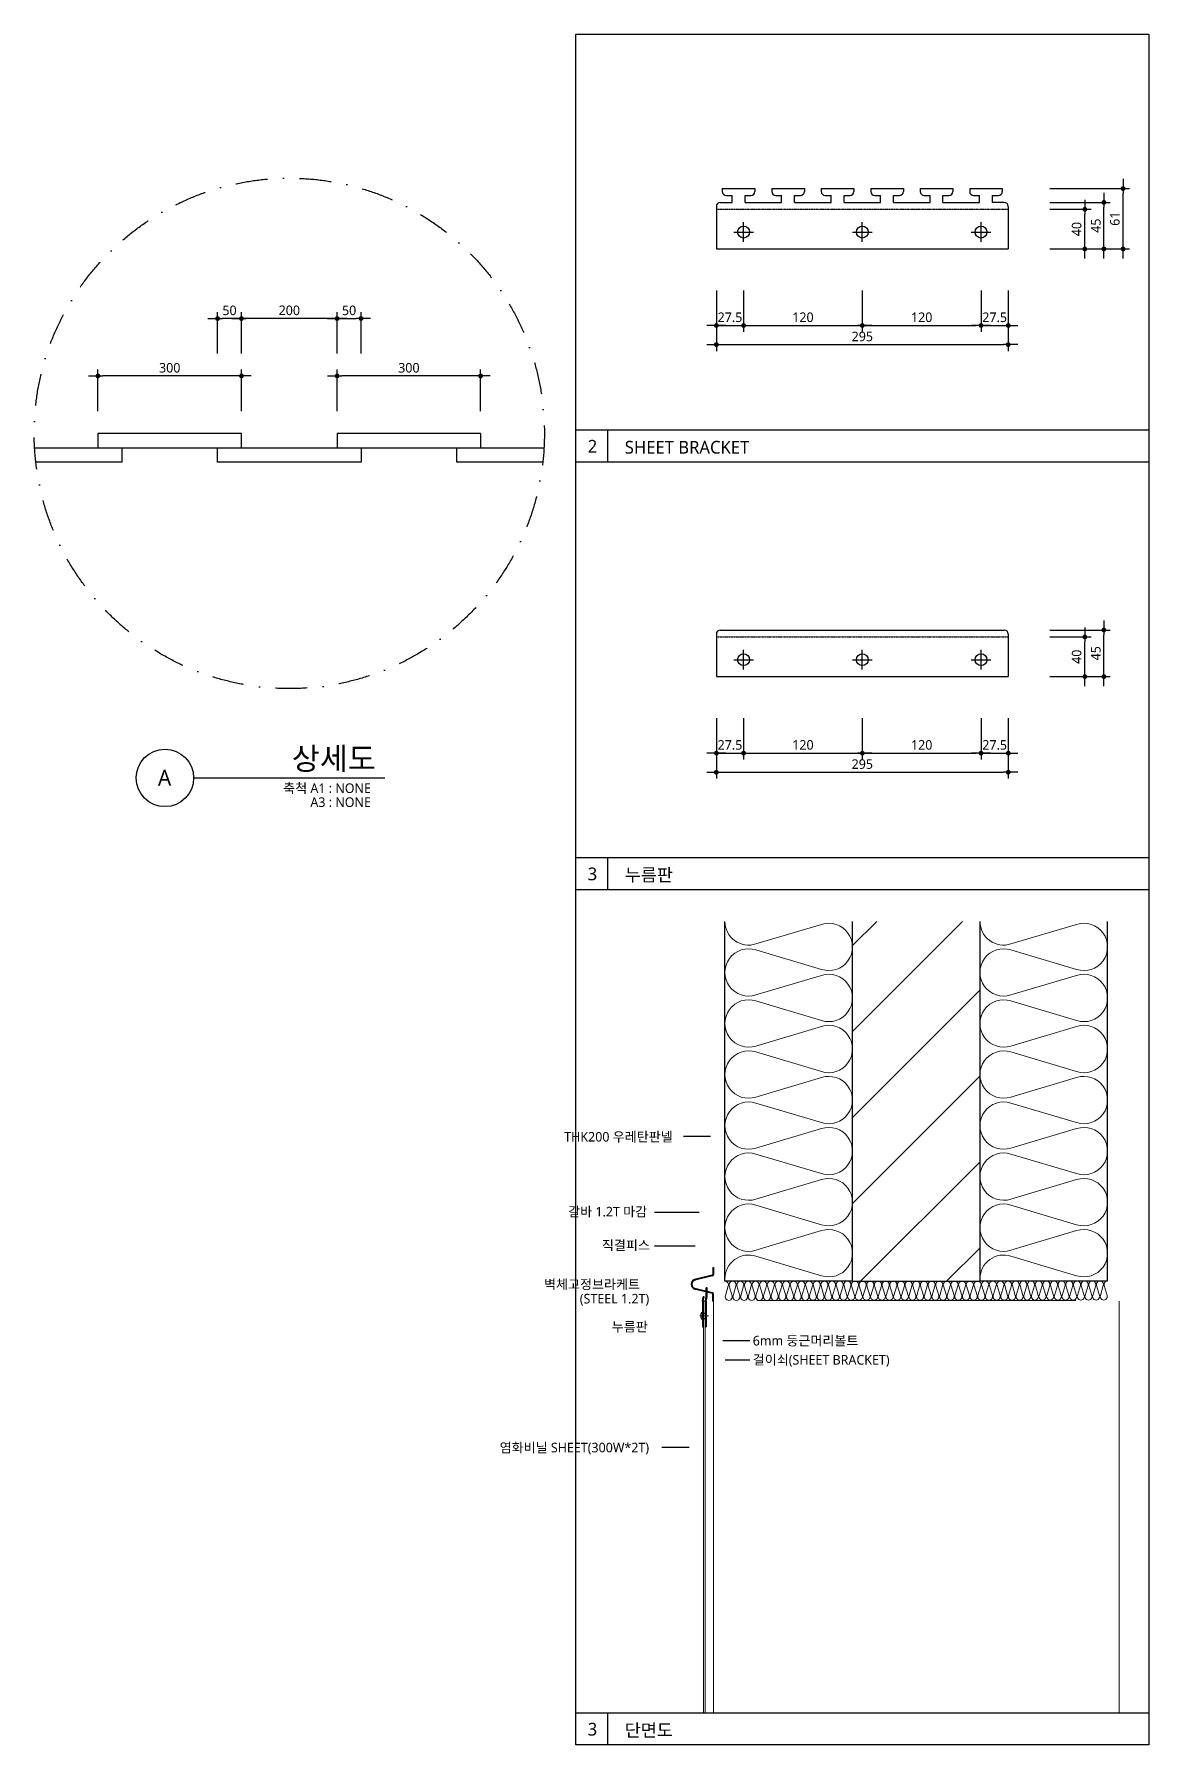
# Model space of a CAD drawing. Header units: millimetres. Extents: x 232323 to 272954, y -5343 to 8721.
# Drawn here: x 265271 to 268766, y 607 to 5969 of the extents above; entities that cross this region are included whole.
import ezdxf
from ezdxf.enums import TextEntityAlignment as Align

# ---------------------------------------------------------------- set-up
doc = ezdxf.new("R2010")
doc.units = ezdxf.units.MM
doc.header["$MEASUREMENT"] = 0
for name, pattern in [('CEN', [62, 60, -1, 0, -1]), ('DASHDOTX2', [2, 1, -0.5, 0, -0.5]), ('HIDDEN', [0.375, 0.25, -0.125])]:
    doc.linetypes.add(name, pattern=pattern)
doc.layers.get('0').update_dxf_attribs({"linetype": 'CONTINUOUS'})
for name, color, linetype, lineweight in [('A-CNTL', 1, 'CEN', 15), ('A-DIMS', 7, 'CONTINUOUS', 25), ('A-ELEV-LIN2', 7, 'CONTINUOUS', 25), ('A-ELEV-LIN3', 8, 'CONTINUOUS', 18), ('A-MKXS-LEAD', 7, 'CONTINUOUS', 25), ('A-MKXS-MAK2', 3, 'DASHDOTX2', 25), ('A-WAXM-BLOC', 3, 'CONTINUOUS', 25), ('A-XXXX-FIN3', 4, 'CONTINUOUS', 25), ('A-XXXX-HATC', 8, 'CONTINUOUS', 18), ('A-XXXX-HID', 8, 'HIDDEN', 18), ('A-XXXX-INSL2', 8, 'CONTINUOUS', 18), ('A-XXXX-STL', 3, 'CONTINUOUS', 25), ('A-XXXX-SYMB', 7, 'CONTINUOUS', 25), ('A-XXXX-TABL', 7, 'CONTINUOUS', 25), ('A-XXXX-TXT1', 3, 'CONTINUOUS', 25), ('A-XXXX-TXT2', 3, 'CONTINUOUS', 25)]:
    doc.layers.add(name, color=color, linetype=linetype, lineweight=lineweight)
for name, color, linetype in [('BOLT', 8, 'CONTINUOUS'), ('HIDDEN2', 4, 'HIDDEN'), ('STRIP', 3, 'CONTINUOUS'), ('비닐시트', 6, 'CONTINUOUS')]:
    doc.layers.add(name, color=color, linetype=linetype)
doc.styles.add('HY울릉도L', font='')
doc.styles.add('맑은고딕', font='malgun.ttf')
doc.styles.get('HY울릉도L').set_extended_font_data('HYwulM')
doc.dimstyles.new('CDIM', dxfattribs={"dimtxt": 3, "dimasz": 1.5, "dimexe": 2, "dimexo": 1, "dimgap": 1, "dimtad": 1, "dimdec": 0, "dimrnd": 0.5, "dimzin": 0, "dimdsep": 32, "dimlunit": 6, "dimtxsty": 'HY울릉도L', "dimblk1": '_CIDOT', "dimblk2": '_CIDOT', "dimsah": 1, "dimcen": 5.5, "dimclrd": 2, "dimclre": 2, "dimclrt": 7, "dimadec": 0, "dimazin": 0, "dimtfac": 1, "dimtdec": 0, "dimtix": 1, "dimtmove": 2, "dimatfit": 1, "dimldrblk": '_CIDOT', "dimfxl": 1, "dimtolj": 1, "dimtzin": 0, "dimlwd": -1, "dimarcsym": 0})

# ---------------------------------------------------------------- blocks, each defined once
blk = doc.blocks.new('_CIDOT')
at = {"color": 0, "linetype": 'ByBlock'}
blk.add_line((2, 0), (-1, 0), dxfattribs=at)
at = {"color": 0, "linetype": 'ByBlock', "const_width": 0.5}
blk.add_lwpolyline([(-0.25, 0, 1), (0.25, 0, 1)], format="xyb", close=True, dxfattribs=at)
blk = doc.blocks.new('*D111')
at = {"layer": 'A-DIMS', "lineweight": -2, "transparency": 16777216}
for p, q in [((266221, 4787.8), (266221, 4917.8)), ((266671, 4787.8), (266671, 4917.8))]:
    blk.add_line(p, q, dxfattribs=at)
at = {"layer": 'A-DIMS', "transparency": 16777216}
blk.add_line((266656, 4897.8), (266236, 4897.8), dxfattribs=at)
at = {"layer": 'A-DIMS', "transparency": 16777216, "xscale": 15, "yscale": 15, "zscale": 15, "rotation": 180}
blk.add_blockref('_CIDOT', (266221, 4897.8), dxfattribs=at)
at = {"layer": 'A-DIMS', "transparency": 16777216, "xscale": 15, "yscale": 15, "zscale": 15}
blk.add_blockref('_CIDOT', (266671, 4897.8), dxfattribs=at)
at = {"layer": 'A-DIMS', "color": 3, "transparency": 16777216, "insert": (266446, 4923.3), "char_height": 30, "attachment_point": 5, "style": '맑은고딕'}
blk.add_mtext('\\A1;300', dxfattribs=at)
blk = doc.blocks.new('*D112')
at = {"layer": 'A-DIMS', "lineweight": -2, "transparency": 16777216}
for p, q in [((265471, 4787.8), (265471, 4917.8)), ((265921, 4787.8), (265921, 4917.8))]:
    blk.add_line(p, q, dxfattribs=at)
at = {"layer": 'A-DIMS', "transparency": 16777216}
blk.add_line((265906, 4897.8), (265486, 4897.8), dxfattribs=at)
at = {"layer": 'A-DIMS', "transparency": 16777216, "xscale": 15, "yscale": 15, "zscale": 15, "rotation": 180}
blk.add_blockref('_CIDOT', (265471, 4897.8), dxfattribs=at)
at = {"layer": 'A-DIMS', "transparency": 16777216, "xscale": 15, "yscale": 15, "zscale": 15}
blk.add_blockref('_CIDOT', (265921, 4897.8), dxfattribs=at)
at = {"layer": 'A-DIMS', "color": 3, "transparency": 16777216, "insert": (265696, 4923.3), "char_height": 30, "attachment_point": 5, "style": '맑은고딕'}
blk.add_mtext('\\A1;300', dxfattribs=at)
blk = doc.blocks.new('*D113')
at = {"layer": 'A-DIMS', "lineweight": -2, "transparency": 16777216}
for p, q in [((265921, 4967.8), (265921, 5097.8)), ((266221, 4967.8), (266221, 5097.8))]:
    blk.add_line(p, q, dxfattribs=at)
at = {"layer": 'A-DIMS', "transparency": 16777216}
blk.add_line((266206, 5077.8), (265936, 5077.8), dxfattribs=at)
at = {"layer": 'A-DIMS', "transparency": 16777216, "xscale": 15, "yscale": 15, "zscale": 15, "rotation": 180}
blk.add_blockref('_CIDOT', (265921, 5077.8), dxfattribs=at)
at = {"layer": 'A-DIMS', "transparency": 16777216, "xscale": 15, "yscale": 15, "zscale": 15}
blk.add_blockref('_CIDOT', (266221, 5077.8), dxfattribs=at)
at = {"layer": 'A-DIMS', "color": 3, "transparency": 16777216, "insert": (266071, 5103.3), "char_height": 30, "attachment_point": 5, "style": '맑은고딕'}
blk.add_mtext('\\A1;200', dxfattribs=at)
blk = doc.blocks.new('*D114')
at = {"layer": 'A-DIMS', "lineweight": -2, "transparency": 16777216}
for p, q in [((265846, 4967.8), (265846, 5097.8)), ((265921, 4967.8), (265921, 5097.8))]:
    blk.add_line(p, q, dxfattribs=at)
at = {"layer": 'A-DIMS', "transparency": 16777216}
blk.add_line((265906, 5077.8), (265861, 5077.8), dxfattribs=at)
at = {"layer": 'A-DIMS', "transparency": 16777216, "xscale": 15, "yscale": 15, "zscale": 15, "rotation": 180}
blk.add_blockref('_CIDOT', (265846, 5077.8), dxfattribs=at)
at = {"layer": 'A-DIMS', "transparency": 16777216, "xscale": 15, "yscale": 15, "zscale": 15}
blk.add_blockref('_CIDOT', (265921, 5077.8), dxfattribs=at)
at = {"layer": 'A-DIMS', "color": 3, "transparency": 16777216, "insert": (265883.5, 5103.3), "char_height": 30, "attachment_point": 5, "style": '맑은고딕'}
blk.add_mtext('\\A1;50', dxfattribs=at)
blk = doc.blocks.new('*D115')
at = {"layer": 'A-DIMS', "lineweight": -2, "transparency": 16777216}
for p, q in [((266221, 4967.8), (266221, 5097.8)), ((266296, 4967.8), (266296, 5097.8))]:
    blk.add_line(p, q, dxfattribs=at)
at = {"layer": 'A-DIMS', "transparency": 16777216}
blk.add_line((266236, 5077.8), (266281, 5077.8), dxfattribs=at)
at = {"layer": 'A-DIMS', "transparency": 16777216, "xscale": 15, "yscale": 15, "zscale": 15, "rotation": 180}
blk.add_blockref('_CIDOT', (266221, 5077.8), dxfattribs=at)
at = {"layer": 'A-DIMS', "transparency": 16777216, "xscale": 15, "yscale": 15, "zscale": 15}
blk.add_blockref('_CIDOT', (266296, 5077.8), dxfattribs=at)
at = {"layer": 'A-DIMS', "color": 3, "transparency": 16777216, "insert": (266258.5, 5103.3), "char_height": 30, "attachment_point": 5, "style": '맑은고딕'}
blk.add_mtext('\\A1;50', dxfattribs=at)
blk = doc.blocks.new('*D116')
at = {"layer": 'A-DIMS', "lineweight": -2, "transparency": 16777216}
for p, q in [((267410.2, 3825.5), (267410.2, 3635.5)), ((268325.6, 3825.5), (268325.6, 3635.5))]:
    blk.add_line(p, q, dxfattribs=at)
at = {"layer": 'A-DIMS', "transparency": 16777216}
blk.add_line((267425.2, 3655.5), (268310.6, 3655.5), dxfattribs=at)
at = {"layer": 'A-DIMS', "transparency": 16777216, "xscale": 15, "yscale": 15, "zscale": 15, "rotation": 180}
blk.add_blockref('_CIDOT', (267410.2, 3655.5), dxfattribs=at)
at = {"layer": 'A-DIMS', "transparency": 16777216, "xscale": 15, "yscale": 15, "zscale": 15}
blk.add_blockref('_CIDOT', (268325.6, 3655.5), dxfattribs=at)
at = {"layer": 'A-DIMS', "color": 3, "transparency": 16777216, "insert": (267867.9, 3681), "char_height": 30, "attachment_point": 5, "style": '맑은고딕'}
blk.add_mtext('\\A1;295', dxfattribs=at)
blk = doc.blocks.new('*D117')
at = {"layer": 'A-DIMS', "lineweight": -2, "transparency": 16777216}
for p, q in [((267410.2, 3825.5), (267410.2, 3695.5)), ((267495.5, 3825.5), (267495.5, 3695.5))]:
    blk.add_line(p, q, dxfattribs=at)
at = {"layer": 'A-DIMS', "transparency": 16777216}
for p, q in [((267395.2, 3715.5), (267380.2, 3715.5)), ((267410.2, 3715.5), (267495.5, 3715.5)), ((267510.5, 3715.5), (267525.5, 3715.5))]:
    blk.add_line(p, q, dxfattribs=at)
at = {"layer": 'A-DIMS', "transparency": 16777216, "xscale": 15, "yscale": 15, "zscale": 15}
blk.add_blockref('_CIDOT', (267410.2, 3715.5), dxfattribs=at)
at = {"layer": 'A-DIMS', "transparency": 16777216, "xscale": 15, "yscale": 15, "zscale": 15, "rotation": 180}
blk.add_blockref('_CIDOT', (267495.5, 3715.5), dxfattribs=at)
at = {"layer": 'A-DIMS', "color": 3, "transparency": 16777216, "insert": (267452.8, 3741), "char_height": 30, "attachment_point": 5, "style": '맑은고딕'}
blk.add_mtext('\\A1;27.5', dxfattribs=at)
blk = doc.blocks.new('*D118')
at = {"layer": 'A-DIMS', "lineweight": -2, "transparency": 16777216}
for p, q in [((267495.5, 3825.5), (267495.5, 3695.5)), ((267867.9, 3825.5), (267867.9, 3695.5))]:
    blk.add_line(p, q, dxfattribs=at)
at = {"layer": 'A-DIMS', "transparency": 16777216}
blk.add_line((267510.5, 3715.5), (267852.9, 3715.5), dxfattribs=at)
at = {"layer": 'A-DIMS', "transparency": 16777216, "xscale": 15, "yscale": 15, "zscale": 15, "rotation": 180}
blk.add_blockref('_CIDOT', (267495.5, 3715.5), dxfattribs=at)
at = {"layer": 'A-DIMS', "transparency": 16777216, "xscale": 15, "yscale": 15, "zscale": 15}
blk.add_blockref('_CIDOT', (267867.9, 3715.5), dxfattribs=at)
at = {"layer": 'A-DIMS', "color": 3, "transparency": 16777216, "insert": (267681.7, 3741.1), "char_height": 30, "attachment_point": 5, "style": '맑은고딕'}
blk.add_mtext('\\A1;120', dxfattribs=at)
blk = doc.blocks.new('*D119')
at = {"layer": 'A-DIMS', "lineweight": -2, "transparency": 16777216}
for p, q in [((267867.9, 3825.5), (267867.9, 3695.5)), ((268240.3, 3825.5), (268240.3, 3695.5))]:
    blk.add_line(p, q, dxfattribs=at)
at = {"layer": 'A-DIMS', "transparency": 16777216}
blk.add_line((267882.9, 3715.5), (268225.3, 3715.5), dxfattribs=at)
at = {"layer": 'A-DIMS', "transparency": 16777216, "xscale": 15, "yscale": 15, "zscale": 15, "rotation": 180}
blk.add_blockref('_CIDOT', (267867.9, 3715.5), dxfattribs=at)
at = {"layer": 'A-DIMS', "transparency": 16777216, "xscale": 15, "yscale": 15, "zscale": 15}
blk.add_blockref('_CIDOT', (268240.3, 3715.5), dxfattribs=at)
at = {"layer": 'A-DIMS', "color": 3, "transparency": 16777216, "insert": (268054.1, 3741.1), "char_height": 30, "attachment_point": 5, "style": '맑은고딕'}
blk.add_mtext('\\A1;120', dxfattribs=at)
blk = doc.blocks.new('*D120')
at = {"layer": 'A-DIMS', "lineweight": -2, "transparency": 16777216}
for p, q in [((268240.3, 3825.5), (268240.3, 3695.5)), ((268325.6, 3825.5), (268325.6, 3695.5))]:
    blk.add_line(p, q, dxfattribs=at)
at = {"layer": 'A-DIMS', "transparency": 16777216}
for p, q in [((268225.3, 3715.5), (268210.3, 3715.5)), ((268240.3, 3715.5), (268325.6, 3715.5)), ((268340.6, 3715.5), (268355.6, 3715.5))]:
    blk.add_line(p, q, dxfattribs=at)
at = {"layer": 'A-DIMS', "transparency": 16777216, "xscale": 15, "yscale": 15, "zscale": 15}
blk.add_blockref('_CIDOT', (268240.3, 3715.5), dxfattribs=at)
at = {"layer": 'A-DIMS', "transparency": 16777216, "xscale": 15, "yscale": 15, "zscale": 15, "rotation": 180}
blk.add_blockref('_CIDOT', (268325.6, 3715.5), dxfattribs=at)
at = {"layer": 'A-DIMS', "color": 3, "transparency": 16777216, "insert": (268282.9, 3741), "char_height": 30, "attachment_point": 5, "style": '맑은고딕'}
blk.add_mtext('\\A1;27.5', dxfattribs=at)
blk = doc.blocks.new('*D121')
at = {"layer": 'A-DIMS', "lineweight": -2, "transparency": 16777216}
for p, q in [((267410.2, 5166), (267410.2, 4976)), ((268325.6, 5166), (268325.6, 4976))]:
    blk.add_line(p, q, dxfattribs=at)
at = {"layer": 'A-DIMS', "transparency": 16777216}
blk.add_line((267425.2, 4996), (268310.6, 4996), dxfattribs=at)
at = {"layer": 'A-DIMS', "transparency": 16777216, "xscale": 15, "yscale": 15, "zscale": 15, "rotation": 180}
blk.add_blockref('_CIDOT', (267410.2, 4996), dxfattribs=at)
at = {"layer": 'A-DIMS', "transparency": 16777216, "xscale": 15, "yscale": 15, "zscale": 15}
blk.add_blockref('_CIDOT', (268325.6, 4996), dxfattribs=at)
at = {"layer": 'A-DIMS', "color": 3, "transparency": 16777216, "insert": (267867.9, 5021.5), "char_height": 30, "attachment_point": 5, "style": '맑은고딕'}
blk.add_mtext('\\A1;295', dxfattribs=at)
blk = doc.blocks.new('*D122')
at = {"layer": 'A-DIMS', "lineweight": -2, "transparency": 16777216}
for p, q in [((267410.2, 5166), (267410.2, 5036)), ((267495.5, 5166), (267495.5, 5036))]:
    blk.add_line(p, q, dxfattribs=at)
at = {"layer": 'A-DIMS', "transparency": 16777216}
for p, q in [((267395.2, 5056), (267380.2, 5056)), ((267410.2, 5056), (267495.5, 5056)), ((267510.5, 5056), (267525.5, 5056))]:
    blk.add_line(p, q, dxfattribs=at)
at = {"layer": 'A-DIMS', "transparency": 16777216, "xscale": 15, "yscale": 15, "zscale": 15}
blk.add_blockref('_CIDOT', (267410.2, 5056), dxfattribs=at)
at = {"layer": 'A-DIMS', "transparency": 16777216, "xscale": 15, "yscale": 15, "zscale": 15, "rotation": 180}
blk.add_blockref('_CIDOT', (267495.5, 5056), dxfattribs=at)
at = {"layer": 'A-DIMS', "color": 3, "transparency": 16777216, "insert": (267452.8, 5081.5), "char_height": 30, "attachment_point": 5, "style": '맑은고딕'}
blk.add_mtext('\\A1;27.5', dxfattribs=at)
blk = doc.blocks.new('*D123')
at = {"layer": 'A-DIMS', "lineweight": -2, "transparency": 16777216}
for p, q in [((267495.5, 5166), (267495.5, 5036)), ((267867.9, 5166), (267867.9, 5036))]:
    blk.add_line(p, q, dxfattribs=at)
at = {"layer": 'A-DIMS', "transparency": 16777216}
blk.add_line((267510.5, 5056), (267852.9, 5056), dxfattribs=at)
at = {"layer": 'A-DIMS', "transparency": 16777216, "xscale": 15, "yscale": 15, "zscale": 15, "rotation": 180}
blk.add_blockref('_CIDOT', (267495.5, 5056), dxfattribs=at)
at = {"layer": 'A-DIMS', "transparency": 16777216, "xscale": 15, "yscale": 15, "zscale": 15}
blk.add_blockref('_CIDOT', (267867.9, 5056), dxfattribs=at)
at = {"layer": 'A-DIMS', "color": 3, "transparency": 16777216, "insert": (267681.7, 5081.6), "char_height": 30, "attachment_point": 5, "style": '맑은고딕'}
blk.add_mtext('\\A1;120', dxfattribs=at)
blk = doc.blocks.new('*D124')
at = {"layer": 'A-DIMS', "lineweight": -2, "transparency": 16777216}
for p, q in [((267867.9, 5166), (267867.9, 5036)), ((268240.3, 5166), (268240.3, 5036))]:
    blk.add_line(p, q, dxfattribs=at)
at = {"layer": 'A-DIMS', "transparency": 16777216}
blk.add_line((267882.9, 5056), (268225.3, 5056), dxfattribs=at)
at = {"layer": 'A-DIMS', "transparency": 16777216, "xscale": 15, "yscale": 15, "zscale": 15, "rotation": 180}
blk.add_blockref('_CIDOT', (267867.9, 5056), dxfattribs=at)
at = {"layer": 'A-DIMS', "transparency": 16777216, "xscale": 15, "yscale": 15, "zscale": 15}
blk.add_blockref('_CIDOT', (268240.3, 5056), dxfattribs=at)
at = {"layer": 'A-DIMS', "color": 3, "transparency": 16777216, "insert": (268054.1, 5081.6), "char_height": 30, "attachment_point": 5, "style": '맑은고딕'}
blk.add_mtext('\\A1;120', dxfattribs=at)
blk = doc.blocks.new('*D125')
at = {"layer": 'A-DIMS', "lineweight": -2, "transparency": 16777216}
for p, q in [((268240.3, 5166), (268240.3, 5036)), ((268325.6, 5166), (268325.6, 5036))]:
    blk.add_line(p, q, dxfattribs=at)
at = {"layer": 'A-DIMS', "transparency": 16777216}
for p, q in [((268225.3, 5056), (268210.3, 5056)), ((268240.3, 5056), (268325.6, 5056)), ((268340.6, 5056), (268355.6, 5056))]:
    blk.add_line(p, q, dxfattribs=at)
at = {"layer": 'A-DIMS', "transparency": 16777216, "xscale": 15, "yscale": 15, "zscale": 15}
blk.add_blockref('_CIDOT', (268240.3, 5056), dxfattribs=at)
at = {"layer": 'A-DIMS', "transparency": 16777216, "xscale": 15, "yscale": 15, "zscale": 15, "rotation": 180}
blk.add_blockref('_CIDOT', (268325.6, 5056), dxfattribs=at)
at = {"layer": 'A-DIMS', "color": 3, "transparency": 16777216, "insert": (268282.9, 5081.5), "char_height": 30, "attachment_point": 5, "style": '맑은고딕'}
blk.add_mtext('\\A1;27.5', dxfattribs=at)
blk = doc.blocks.new('*D126')
at = {"layer": 'A-DIMS', "lineweight": -2, "transparency": 16777216}
for p, q in [((268455.6, 5420.2), (268585.6, 5420.2)), ((268455.6, 5296), (268585.6, 5296))]:
    blk.add_line(p, q, dxfattribs=at)
at = {"layer": 'A-DIMS', "transparency": 16777216}
blk.add_line((268565.6, 5311), (268565.6, 5405.2), dxfattribs=at)
at = {"layer": 'A-DIMS', "transparency": 16777216, "xscale": 15, "yscale": 15, "zscale": 15}
for p, rotation in [((268565.6, 5420.2), 90), ((268565.6, 5296), 270)]:
    blk.add_blockref('_CIDOT', p, dxfattribs=dict(at, rotation=rotation))
at = {"layer": 'A-DIMS', "color": 3, "transparency": 16777216, "insert": (268540.1, 5358.1), "char_height": 30, "attachment_point": 5, "rotation": 90, "style": '맑은고딕'}
blk.add_mtext('\\A1;40', dxfattribs=at)
blk = doc.blocks.new('*D127')
at = {"layer": 'A-DIMS', "lineweight": -2, "transparency": 16777216}
for p, q in [((268455.6, 5441.9), (268645.6, 5441.9)), ((268455.6, 5296), (268645.6, 5296))]:
    blk.add_line(p, q, dxfattribs=at)
at = {"layer": 'A-DIMS', "transparency": 16777216}
blk.add_line((268625.6, 5311), (268625.6, 5426.9), dxfattribs=at)
at = {"layer": 'A-DIMS', "transparency": 16777216, "xscale": 15, "yscale": 15, "zscale": 15}
for p, rotation in [((268625.6, 5441.9), 90), ((268625.6, 5296), 270)]:
    blk.add_blockref('_CIDOT', p, dxfattribs=dict(at, rotation=rotation))
at = {"layer": 'A-DIMS', "color": 3, "transparency": 16777216, "insert": (268600.3, 5369), "char_height": 30, "attachment_point": 5, "rotation": 90, "style": '맑은고딕'}
blk.add_mtext('\\A1;45', dxfattribs=at)
blk = doc.blocks.new('*D128')
at = {"layer": 'A-DIMS', "lineweight": -2, "transparency": 16777216}
for p, q in [((268455.6, 5485.3), (268705.6, 5485.3)), ((268455.6, 5296), (268705.6, 5296))]:
    blk.add_line(p, q, dxfattribs=at)
at = {"layer": 'A-DIMS', "transparency": 16777216}
blk.add_line((268685.6, 5311), (268685.6, 5470.3), dxfattribs=at)
at = {"layer": 'A-DIMS', "transparency": 16777216, "xscale": 15, "yscale": 15, "zscale": 15}
for p, rotation in [((268685.6, 5485.3), 90), ((268685.6, 5296), 270)]:
    blk.add_blockref('_CIDOT', p, dxfattribs=dict(at, rotation=rotation))
at = {"layer": 'A-DIMS', "color": 3, "transparency": 16777216, "insert": (268660, 5390.7), "char_height": 30, "attachment_point": 5, "rotation": 90, "style": '맑은고딕'}
blk.add_mtext('\\A1;61', dxfattribs=at)
blk = doc.blocks.new('*D129')
at = {"layer": 'A-DIMS', "lineweight": -2, "transparency": 16777216}
for p, q in [((268455.6, 4079.7), (268585.6, 4079.7)), ((268455.6, 3955.5), (268585.6, 3955.5))]:
    blk.add_line(p, q, dxfattribs=at)
at = {"layer": 'A-DIMS', "transparency": 16777216}
blk.add_line((268565.6, 3970.5), (268565.6, 4064.7), dxfattribs=at)
at = {"layer": 'A-DIMS', "transparency": 16777216, "xscale": 15, "yscale": 15, "zscale": 15}
for p, rotation in [((268565.6, 4079.7), 90), ((268565.6, 3955.5), 270)]:
    blk.add_blockref('_CIDOT', p, dxfattribs=dict(at, rotation=rotation))
at = {"layer": 'A-DIMS', "color": 3, "transparency": 16777216, "insert": (268540.1, 4017.6), "char_height": 30, "attachment_point": 5, "rotation": 90, "style": '맑은고딕'}
blk.add_mtext('\\A1;40', dxfattribs=at)
blk = doc.blocks.new('*D130')
at = {"layer": 'A-DIMS', "lineweight": -2, "transparency": 16777216}
for p, q in [((268455.6, 4101.4), (268645.6, 4101.4)), ((268455.6, 3955.5), (268645.6, 3955.5))]:
    blk.add_line(p, q, dxfattribs=at)
at = {"layer": 'A-DIMS', "transparency": 16777216}
blk.add_line((268625.6, 3970.5), (268625.6, 4086.4), dxfattribs=at)
at = {"layer": 'A-DIMS', "transparency": 16777216, "xscale": 15, "yscale": 15, "zscale": 15}
for p, rotation in [((268625.6, 4101.4), 90), ((268625.6, 3955.5), 270)]:
    blk.add_blockref('_CIDOT', p, dxfattribs=dict(at, rotation=rotation))
at = {"layer": 'A-DIMS', "color": 3, "transparency": 16777216, "insert": (268600.3, 4028.5), "char_height": 30, "attachment_point": 5, "rotation": 90, "style": '맑은고딕'}
blk.add_mtext('\\A1;45', dxfattribs=at)

msp = doc.modelspace()

# ---------------------------------------------------------------- hatches: boundary and pattern name
at = {"layer": 'A-XXXX-HATC'}
h = msp.add_hatch(dxfattribs=at)
h.set_pattern_fill('ANSI31', color=256, scale=60)
h.set_pattern_definition([(45, (9410.14, -612280.05), (-134.70384, 134.70384), [])])
h.paths.add_polyline_path([(268237.1, 3188), (267837.1, 3188), (267837.1, 2059.9), (268237.1, 2059.9)])

# ---------------------------------------------------------------- linework, layer by layer
at = {"color": 5}
for p, q in [((267495.5, 5317.8), (267495.5, 5379.8)), ((267867.9, 5317.8), (267867.9, 5379.8)), ((268240.3, 5317.8), (268240.3, 5379.8)), ((267464.5, 5348.8), (267526.5, 5348.8)), ((267836.9, 5348.8), (267898.9, 5348.8)), ((268209.2, 5348.8), (268271.3, 5348.8)), ((267495.5, 3977.3), (267495.5, 4039.3)), ((267867.9, 3977.3), (267867.9, 4039.3)), ((268240.3, 3977.3), (268240.3, 4039.3)), ((267464.5, 4008.3), (267526.5, 4008.3)), ((267836.9, 4008.3), (267898.9, 4008.3)), ((268209.2, 4008.3), (268271.3, 4008.3))]:
    msp.add_line(p, q, dxfattribs=at)
for p, q in [((266969.4, 4728.5), (268766.3, 4728.5)), ((266969.4, 4628.5), (268766.3, 4628.5)), ((266969.4, 3388), (268766.3, 3388)), ((266969.4, 3288), (268766.3, 3288)), ((266969.4, 707), (268766.3, 707))]:
    msp.add_line(p, q)
msp.add_lwpolyline([(268766.3, 607), (266969.4, 607), (266969.4, 5969), (268766.3, 5969)], close=True)
at = {"layer": 'A-CNTL'}
msp.add_line((267385.2, 1951.5), (267358.4, 1951.5), dxfattribs=at)
at = {"layer": 'A-ELEV-LIN2'}
for p, q in [((267378.5, 2011.5), (267378.5, 2039.5)), ((267380.9, 2039.5), (267378.5, 2039.5)), ((267380.9, 2011.5), (267380.9, 2039.5)), ((267366.7, 1997.5), (267369.1, 2011.5)), ((267366.7, 1997.5), (267366.7, 1917.5)), ((267371.5, 2011.5), (267369.1, 2011.5)), ((267369.1, 1997.5), (267371.5, 2011.5)), ((267369.1, 1997.5), (267369.1, 1917.5)), ((267376.1, 1997.5), (267378.5, 2011.5)), ((267376.1, 1997.5), (267376.1, 1917.5)), ((267378.5, 1997.5), (267380.9, 2011.5)), ((267378.5, 1997.5), (267378.5, 1917.5)), ((267366.7, 1917.5), (267369.1, 1917.5)), ((267376.1, 1917.5), (267378.5, 1917.5))]:
    msp.add_line(p, q, dxfattribs=at)
at = {"layer": 'A-ELEV-LIN3'}
for p, q in [((267369.5, 1997.5), (267369.5, 707)), ((267369.5, 1997.5), (267375.5, 1997.5)), ((267375.5, 1997.5), (267375.5, 707)), ((267401.1, 1997.5), (267401.1, 707)), ((268673.1, 1997.5), (268673.1, 707))]:
    msp.add_line(p, q, dxfattribs=at)
at = {"layer": 'A-MKXS-LEAD'}
for p, q in [((267392.3, 2513.4), (267307, 2513.4)), ((267356.3, 2275.1), (267216.7, 2275.1)), ((267343.9, 2169.8), (267216.7, 2169.8)), ((267430, 1874), (267515.4, 1874)), ((267438.3, 1814), (267515.4, 1814)), ((267324.7, 1538.8), (267239.3, 1538.8))]:
    msp.add_line(p, q, dxfattribs=at)
for points in [[(267437.1, 2435.8, 0, 10, 0), (267422.1, 2461.8, 0, 0, 0), (267392.3, 2513.4, 0, 0, 0)], [(267401.1, 2197.5, 0, 10, 0), (267386.1, 2223.5, 0, 0, 0), (267356.3, 2275.1, 0, 0, 0)], [(267388.7, 2092.2, 0, 10, 0), (267373.7, 2118.2, 0, 0, 0), (267343.9, 2169.8, 0, 0, 0)], [(267331.1, 2050.5, 0, 10, 0), (267301.1, 2050.5, 0, 0, 0), (267216.7, 2050.5, 0, 0, 0)], [(267385.2, 1951.5, 0, 10, 0), (267400.2, 1925.6, 0, 0, 0), (267430, 1874, 0, 0, 0)], [(267366.7, 1917.5, 0, 10, 0), (267336.7, 1917.5, 0, 0, 0), (267216.7, 1917.5, 0, 0, 0)], [(267378.5, 1917.5, 0, 10, 0), (267393.5, 1891.6, 0, 0, 0), (267438.3, 1814, 0, 0, 0)], [(267369.5, 1616.4, 0, 10, 0), (267354.5, 1590.4, 0, 0, 0), (267324.7, 1538.8, 0, 0, 0)]]:
    msp.add_lwpolyline(points, format="xyseb", dxfattribs=at)
at = {"layer": 'A-MKXS-MAK2', "ltscale": 100}
msp.add_circle((266071, 4717.8), 800, dxfattribs=at)
at = {"layer": 'A-WAXM-BLOC'}
for p, q in [((267837.1, 2059.9), (267837.1, 3188)), ((268237.1, 2059.9), (268237.1, 3188)), ((267837.1, 2059.9), (268237.1, 2059.9))]:
    msp.add_line(p, q, dxfattribs=at)
at = {"layer": 'A-XXXX-FIN3'}
for points in [[(267837.1, 2059.9), (267437.1, 2059.9), (267437.1, 3188)], [(268237.1, 2061.2), (268637.1, 2061.2), (268637.1, 3188)]]:
    msp.add_lwpolyline(points, dxfattribs=at)
at = {"layer": 'A-XXXX-HID'}
for p, q in [((267369.1, 1963.5), (267366.7, 1963.5)), ((267369.1, 1951.5), (267366.7, 1951.5)), ((267369.1, 1939.5), (267366.7, 1939.5)), ((267378.5, 1963.5), (267376.1, 1963.5)), ((267378.5, 1951.5), (267376.1, 1951.5)), ((267378.5, 1939.5), (267376.1, 1939.5))]:
    msp.add_line(p, q, dxfattribs=at)
at = {"layer": 'A-XXXX-INSL2'}
msp.add_line((268537.1, 1999.9), (267537.1, 1999.9), dxfattribs=at)
for points in [[(267437.1, 3188, 0.509267), (267534, 3117.4), (267740.1, 3178.7, -1.37259), (267740.1, 3037.4), (267534, 3098.7, 1.37259), (267534, 2957.4), (267740.1, 3018.7, -1.37259), (267740.1, 2877.4), (267534, 2938.7, 1.37259), (267534, 2797.4), (267740.1, 2858.7, -1.37259), (267740.1, 2717.4), (267534, 2778.7, 1.37259), (267534, 2637.4), (267740.1, 2698.7, -1.37259), (267740.1, 2557.4), (267534, 2618.7, 1.37259), (267534, 2477.4), (267740.1, 2538.7, -1.37259), (267740.1, 2397.4), (267534, 2458.7, 1.37259), (267534, 2317.4), (267740.1, 2378.7, -1.37259), (267740.1, 2237.4), (267534, 2298.7, 1.37259), (267534, 2157.4), (267740.1, 2218.7, -1.37259), (267740.1, 2077.4), (267534, 2138.7, 0.509267), (267437.1, 2068)], [(268237.1, 3188, 0.509267), (268334, 3117.4), (268540.1, 3178.7, -1.37259), (268540.1, 3037.4), (268334, 3098.7, 1.37259), (268334, 2957.4), (268540.1, 3018.7, -1.37259), (268540.1, 2877.4), (268334, 2938.7, 1.37259), (268334, 2797.4), (268540.1, 2858.7, -1.37259), (268540.1, 2717.4), (268334, 2778.7, 1.37259), (268334, 2637.4), (268540.1, 2698.7, -1.37259), (268540.1, 2557.4), (268334, 2618.7, 1.37259), (268334, 2477.4), (268540.1, 2538.7, -1.37259), (268540.1, 2397.4), (268334, 2458.7, 1.37259), (268334, 2317.4), (268540.1, 2378.7, -1.37259), (268540.1, 2237.4), (268334, 2298.7, 1.37259), (268334, 2157.4), (268540.1, 2218.7, -1.37259), (268540.1, 2077.4), (268334, 2138.7, 0.509267), (268237.1, 2068)], [(268637.1, 2061.2, 0.509267), (268626.5, 2046.6), (268635.7, 2015.7, -1.37259), (268614.5, 2015.7), (268623.7, 2046.6, 1.37259), (268602.5, 2046.6), (268611.7, 2015.7, -1.37259), (268590.5, 2015.7), (268599.7, 2046.6, 1.37259), (268578.5, 2046.6), (268587.7, 2015.7, -1.37259), (268566.5, 2015.7), (268575.7, 2046.6, 1.37259), (268554.5, 2046.6), (268563.7, 2015.7, -1.37259), (268542.5, 2015.6), (268551.7, 2046.6, 1.37259), (268530.5, 2046.5), (268539.7, 2015.6, -1.37259), (268518.5, 2015.6), (268527.7, 2046.5, 1.37259), (268506.5, 2046.5), (268515.7, 2015.6, -1.37259), (268494.5, 2015.6), (268503.7, 2046.5, 1.37259), (268482.5, 2046.5), (268491.7, 2015.6, -1.37259), (268470.5, 2015.6), (268479.7, 2046.5, 1.37259), (268458.5, 2046.5), (268467.7, 2015.6, -1.37259), (268446.5, 2015.5), (268455.7, 2046.5, 1.37259), (268434.5, 2046.4), (268443.7, 2015.5, -1.37259), (268422.5, 2015.5), (268431.7, 2046.4, 1.37259), (268410.5, 2046.4), (268419.7, 2015.5, -1.37259), (268398.5, 2015.5), (268407.7, 2046.4, 1.37259), (268386.5, 2046.4), (268395.7, 2015.5, -1.37259), (268374.5, 2015.5), (268383.7, 2046.4, 1.37259), (268362.5, 2046.4), (268371.7, 2015.5, -1.37259), (268350.5, 2015.4), (268359.7, 2046.4, 1.37259), (268338.5, 2046.3), (268347.7, 2015.4, -1.37259), (268326.5, 2015.4), (268335.7, 2046.3, 1.37259), (268314.5, 2046.3), (268323.7, 2015.4, -1.37259), (268302.5, 2015.4), (268311.7, 2046.3, 1.37259), (268290.5, 2046.3), (268299.7, 2015.4, -1.37259), (268278.5, 2015.4), (268287.7, 2046.3, 1.37259), (268266.5, 2046.3), (268275.7, 2015.4, -1.37259), (268254.5, 2015.3), (268263.7, 2046.3, 1.37259), (268242.5, 2046.2), (268251.7, 2015.3, -1.37259), (268230.5, 2015.3), (268239.7, 2046.2, 1.37259), (268218.5, 2046.2), (268227.7, 2015.3, -1.37259), (268206.5, 2015.3), (268215.7, 2046.2, 1.37259), (268194.5, 2046.2), (268203.7, 2015.3, -1.37259), (268182.5, 2015.3), (268191.7, 2046.2, 1.37259), (268170.5, 2046.2), (268179.7, 2015.3, -1.37259), (268158.5, 2015.2), (268167.7, 2046.2, 1.37259), (268146.5, 2046.1), (268155.7, 2015.2, -1.37259), (268134.5, 2015.2), (268143.7, 2046.1, 1.37259), (268122.5, 2046.1), (268131.7, 2015.2, -1.37259), (268110.5, 2015.2), (268119.7, 2046.1, 1.37259), (268098.5, 2046.1), (268107.7, 2015.2, -1.37259), (268086.5, 2015.2), (268095.7, 2046.1, 1.37259), (268074.5, 2046.1), (268083.7, 2015.2, -1.37259), (268062.5, 2015.1), (268071.7, 2046.1, 1.37259), (268050.5, 2046), (268059.7, 2015.1, -1.37259), (268038.5, 2015.1), (268047.7, 2046, 1.37259), (268026.5, 2046), (268035.7, 2015.1, -1.37259), (268014.5, 2015.1), (268023.7, 2046, 1.37259), (268002.5, 2046), (268011.7, 2015.1, -1.37259), (267990.5, 2015.1), (267999.7, 2046, 1.37259), (267978.5, 2046), (267987.7, 2015.1, -1.37259), (267966.5, 2015), (267975.7, 2046, 1.37259), (267954.5, 2045.9), (267963.7, 2015, -1.37259), (267942.5, 2015), (267951.7, 2045.9, 1.37259), (267930.5, 2045.9), (267939.7, 2015, -1.37259), (267918.5, 2015), (267927.7, 2045.9, 1.37259), (267906.5, 2045.9), (267915.7, 2015, -1.37259), (267894.5, 2015), (267903.7, 2045.9, 1.37259), (267882.5, 2045.9), (267891.7, 2015, -1.37259), (267870.5, 2014.9), (267879.7, 2045.9, 1.37259), (267858.5, 2045.8), (267867.7, 2014.9, -1.37259), (267846.5, 2014.9), (267855.7, 2045.8, 1.37259), (267834.5, 2045.8), (267843.7, 2014.9, -1.37259), (267822.5, 2014.9), (267831.7, 2045.8, 1.37259), (267810.5, 2045.8), (267819.7, 2014.9, -1.37259), (267798.5, 2014.9), (267807.7, 2045.8, 1.37259), (267786.5, 2045.8), (267795.7, 2014.9, -1.37259), (267774.5, 2014.8), (267783.7, 2045.8, 1.37259), (267762.5, 2045.7), (267771.7, 2014.8, -1.37259), (267750.5, 2014.8), (267759.7, 2045.7, 1.37259), (267738.5, 2045.7), (267747.7, 2014.8, -1.37259), (267726.5, 2014.8), (267735.7, 2045.7, 1.37259), (267714.5, 2045.7), (267723.7, 2014.8, -1.37259), (267702.5, 2014.8), (267711.7, 2045.7, 1.37259), (267690.5, 2045.7), (267699.7, 2014.8, -1.37259), (267678.5, 2014.7), (267687.7, 2045.7, 1.37259), (267666.5, 2045.6), (267675.7, 2014.7, -1.37259), (267654.5, 2014.7), (267663.7, 2045.6, 1.37259), (267642.5, 2045.6), (267651.7, 2014.7, -1.37259), (267630.5, 2014.7), (267639.7, 2045.6, 1.37259), (267618.5, 2045.6), (267627.7, 2014.7, -1.37259), (267606.5, 2014.7), (267615.7, 2045.6, 1.37259), (267594.5, 2045.6), (267603.7, 2014.7, -1.37259), (267582.5, 2014.6), (267591.7, 2045.6, 1.37259), (267570.5, 2045.5), (267579.7, 2014.6, -1.37259), (267558.5, 2014.6), (267567.7, 2045.5, 1.37259), (267546.5, 2045.5), (267555.7, 2014.6, -1.37259), (267534.5, 2014.6), (267543.7, 2045.5, 1.37259), (267522.5, 2045.5), (267531.7, 2014.6, -1.37259), (267510.5, 2014.6), (267519.7, 2045.5, 1.37259), (267498.5, 2045.5), (267507.7, 2014.6, -1.37259), (267486.5, 2014.5), (267495.7, 2045.5, 1.37259), (267474.5, 2045.4), (267483.7, 2014.5, -1.37259), (267462.5, 2014.5), (267471.7, 2045.4, 1.37259), (267450.5, 2045.4), (267459.7, 2014.5, -1.37259), (267438.5, 2014.5), (267447.7, 2045.4, 0.509267), (267437.1, 2059.9)]]:
    msp.add_lwpolyline(points, format="xyb", dxfattribs=at)
at = {"layer": 'A-XXXX-STL'}
for p, q in [((267398.7, 2103.5), (267401.1, 2103.5)), ((267398.7, 2103.5), (267398.7, 2080.8)), ((267401.1, 2103.5), (267401.1, 2080.8)), ((267397.5, 2079.2), (267341.7, 2065.6)), ((267398, 2076.9), (267342.3, 2063.3)), ((267398, 2024.2), (267342.3, 2037.8)), ((267397.5, 2021.8), (267341.7, 2035.5)), ((267398.7, 1997.5), (267398.7, 2020.3)), ((267398.7, 1997.5), (267401.1, 1997.5)), ((267398.7, 1997.5), (267401.1, 1997.5)), ((267401.1, 1997.5), (267401.1, 2020.3)), ((267362.7, 1945.5), (267362.7, 1957.5)), ((267366.7, 1959.5), (267379.5, 1959.5)), ((267366.7, 1943.5), (267379.5, 1943.5)), ((267379.5, 1943.5), (267379.5, 1959.5))]:
    msp.add_line(p, q, dxfattribs=at)
for centre, radius, start, end in [((267347.1, 2050.5), 16, 97.7512, 262.2488), ((267347.1, 2050.5), 13.6, 97.7512, 262.2488), ((267397.1, 2080.8), 1.6, 283.7417, 0), ((267397.1, 2080.8), 4, 283.7417, 0), ((267397.1, 2020.3), 1.6, 0, 76.2583), ((267397.1, 2020.3), 4, 0, 76.2583), ((267371.6, 1956), 8.99, 122.674, 169.9459), ((267371.6, 1947.1), 8.99, 190.0541, 237.326)]:
    msp.add_arc(centre, radius, start, end, dxfattribs=at)
at = {"layer": 'A-XXXX-SYMB'}
msp.add_line((265771, 3637.8), (266371, 3637.8), dxfattribs=at)
msp.add_circle((265681, 3637.8), 90, dxfattribs=at)
at = {"layer": 'A-XXXX-TABL'}
for p, q in [((267069.4, 4628.5), (267069.4, 4728.5)), ((267069.4, 3288), (267069.4, 3388)), ((267069.4, 607), (267069.4, 707))]:
    msp.add_line(p, q, dxfattribs=at)
at = {"layer": 'BOLT'}
for centre in [(267495.5, 5348.8), (267867.9, 5348.8), (268240.3, 5348.8), (267495.5, 4008.3), (267867.9, 4008.3), (268240.3, 4008.3)]:
    msp.add_circle(centre, 18.6, dxfattribs=at)
at = {"layer": 'HIDDEN2'}
for p, q in [((267410.2, 5420.2), (268325.6, 5420.2)), ((267410.2, 4079.7), (268325.6, 4079.7))]:
    msp.add_line(p, q, dxfattribs=at)
at = {"layer": 'STRIP', "color": 4}
for p, q in [((265272.3, 4672.8), (266869.7, 4672.8)), ((265921, 4717.8), (265471, 4717.8)), ((265471, 4717.8), (265471, 4672.8)), ((265546, 4672.8), (265546, 4627.8)), ((265846, 4627.8), (265846, 4672.8)), ((265921, 4672.8), (265921, 4717.8)), ((266221, 4717.8), (266221, 4672.8)), ((266671, 4717.8), (266221, 4717.8)), ((266296, 4672.8), (266296, 4627.8)), ((266596, 4627.8), (266596, 4672.8)), ((266671, 4717.8), (266671, 4672.8)), ((265546, 4627.8), (265276.1, 4627.8)), ((266296, 4627.8), (265846, 4627.8)), ((266865.9, 4627.8), (266596, 4627.8))]:
    msp.add_line(p, q, dxfattribs=at)
at = {"layer": '비닐시트'}
for p, q in [((267428.8, 5485.3), (267428.8, 5476)), ((267428.8, 5485.3), (267531.2, 5485.3)), ((267531.2, 5485.3), (267531.2, 5476)), ((267583.9, 5485.3), (267583.9, 5476)), ((267583.9, 5485.3), (267686.3, 5485.3)), ((267686.3, 5485.3), (267686.3, 5476)), ((267739.1, 5485.3), (267841.5, 5485.3)), ((267739.1, 5485.3), (267739.1, 5476)), ((267841.5, 5485.3), (267841.5, 5476)), ((267894.3, 5485.3), (267996.7, 5485.3)), ((267894.3, 5485.3), (267894.3, 5476)), ((267996.7, 5485.3), (267996.7, 5476)), ((268049.4, 5485.3), (268049.4, 5476)), ((268049.4, 5485.3), (268151.8, 5485.3)), ((268151.8, 5485.3), (268151.8, 5476)), ((268204.6, 5485.3), (268307, 5485.3)), ((268204.6, 5485.3), (268204.6, 5476)), ((268307, 5485.3), (268307, 5476)), ((267410.2, 5429.5), (267410.2, 5296)), ((267422.6, 5441.9), (267459.8, 5441.9)), ((267441.2, 5463.6), (267459.8, 5463.6)), ((267459.8, 5441.9), (267459.8, 5463.6)), ((267500.2, 5441.9), (267500.2, 5463.6)), ((267500.2, 5463.6), (267518.8, 5463.6)), ((267500.2, 5441.9), (267615, 5441.9)), ((267596.4, 5463.6), (267615, 5463.6)), ((267615, 5441.9), (267615, 5463.6)), ((267655.3, 5441.9), (267655.3, 5463.6)), ((267655.3, 5463.6), (267673.9, 5463.6)), ((267655.3, 5441.9), (267770.1, 5441.9)), ((267751.5, 5463.6), (267770.1, 5463.6)), ((267770.1, 5441.9), (267770.1, 5463.6)), ((267810.5, 5463.6), (267829.1, 5463.6)), ((267810.5, 5441.9), (267810.5, 5463.6)), ((267810.5, 5441.9), (267925.3, 5441.9)), ((267906.7, 5463.6), (267925.3, 5463.6)), ((267925.3, 5441.9), (267925.3, 5463.6)), ((267965.6, 5441.9), (267965.6, 5463.6)), ((267965.6, 5463.6), (267984.2, 5463.6)), ((267965.6, 5441.9), (268080.4, 5441.9)), ((268061.8, 5463.6), (268080.4, 5463.6)), ((268080.4, 5441.9), (268080.4, 5463.6)), ((268120.8, 5441.9), (268120.8, 5463.6)), ((268120.8, 5463.6), (268139.4, 5463.6)), ((268120.8, 5441.9), (268235.6, 5441.9)), ((268217, 5463.6), (268235.6, 5463.6)), ((268235.6, 5441.9), (268235.6, 5463.6)), ((268275.9, 5441.9), (268275.9, 5463.6)), ((268275.9, 5463.6), (268294.6, 5463.6)), ((268313.2, 5441.9), (268275.9, 5441.9)), ((268325.6, 5429.5), (268325.6, 5296)), ((267410.2, 5296), (268325.6, 5296)), ((267410.2, 4089), (267410.2, 3955.5)), ((267422.6, 4101.4), (268313.2, 4101.4)), ((268325.6, 4089), (268325.6, 3955.5)), ((267410.2, 3955.5), (268325.6, 3955.5))]:
    msp.add_line(p, q, dxfattribs=at)
for centre, start, end in [((267441.2, 5476), 180, 270), ((267518.8, 5476), 270, 0), ((267596.4, 5476), 180, 270), ((267673.9, 5476), 270, 0), ((267751.5, 5476), 180, 270), ((267829.1, 5476), 270, 0), ((267906.7, 5476), 180, 270), ((267984.2, 5476), 270, 0), ((268061.8, 5476), 180, 270), ((268139.4, 5476), 270, 0), ((268217, 5476), 180, 270), ((268294.6, 5476), 270, 0), ((267422.6, 5429.5), 90, 180), ((268313.2, 5429.5), 0, 90), ((267422.6, 4089), 90, 180), ((268313.2, 4089), 0, 90)]:
    msp.add_arc(centre, 12.4, start, end, dxfattribs=at)

# ---------------------------------------------------------------- texts
at = {"layer": 'A-XXXX-TXT1', "style": '맑은고딕'}
msp.add_text('상세도', height=70, dxfattribs=at).set_placement((266342.4, 3642.4), align=Align.BOTTOM_RIGHT)
msp.add_text('A', height=50, dxfattribs=at).set_placement((265679.9, 3638.9), align=Align.MIDDLE)
for s, p in [('축척 A1 : NONE', (266326.9, 3620.6)), ('A3 : NONE', (266326.9, 3576.8))]:
    msp.add_text(s, height=30, dxfattribs=at).set_placement(p, align=Align.TOP_RIGHT)
at = {"layer": 'A-XXXX-TXT2', "style": '맑은고딕'}
for s, p in [('2', (267021.7, 4677.4)), ('3', (267021.7, 3336.9)), ('3', (267021.7, 655.9))]:
    msp.add_text(s, height=40, dxfattribs=at).set_placement(p, align=Align.MIDDLE_CENTER)
for s, p in [('SHEET BRACKET', (267123.1, 4654.3)), ('누름판   ', (267123.1, 3313.8)), ('단면도', (267123.1, 632.8))]:
    msp.add_text(s, height=40, dxfattribs=at).set_placement(p)
for s, p in [('THK200 우레탄판넬', (266933.1, 2512.9)), ('갈바 1.2T 마감', (266945.5, 2278.2)), ('직결피스', (267051.2, 2172.9)), ('벽체고정브라케트', (266869.7, 2050.4)), ('(STEEL 1.2T)', (266982, 2005.4)), ('누름판', (267082.3, 1917.4)), ('6mm 둥근머리볼트', (267524.3, 1873.8)), ('걸이쇠(SHEET BRACKET)', (267524.3, 1813.8)), ('염화비닐 SHEET(300W*2T)', (266730.5, 1538.7))]:
    msp.add_text(s, height=30, dxfattribs=at).set_placement(p, align=Align.MIDDLE_LEFT)

# ---------------------------------------------------------------- dimensions: what is measured, and where the dimension line sits
at = {"layer": 'A-DIMS'}
for base, p1, p2, angle, text, picture, middle in [((268685.6, 5485.3), (268445.6, 5296), (268445.6, 5485.3), 90, '61', '*D128', (268660, 5390.7)), ((268625.6, 5441.9), (268445.6, 5296), (268445.6, 5441.9), 90, '45', '*D127', (268600.3, 5369)), ((268565.6, 5420.2), (268445.6, 5296), (268445.6, 5420.2), 90, '40', '*D126', (268540.1, 5358.1)), ((265846, 5077.8), (265921, 4957.8), (265846, 4957.8), 180, '50', '*D114', (265883.5, 5103.3)), ((265921, 5077.8), (266221, 4957.8), (265921, 4957.8), 180, '200', '*D113', (266071, 5103.3)), ((266296, 5077.8), (266221, 4957.8), (266296, 4957.8), 180, '50', '*D115', (266258.5, 5103.3)), ((265471, 4897.8), (265921, 4777.8), (265471, 4777.8), 180, '300', '*D112', (265696, 4923.3)), ((266221, 4897.8), (266671, 4777.8), (266221, 4777.8), 180, '300', '*D111', (266446, 4923.3)), ((268625.6, 4101.4), (268445.6, 3955.5), (268445.6, 4101.4), 90, '45', '*D130', (268600.3, 4028.5)), ((268565.6, 4079.7), (268445.6, 3955.5), (268445.6, 4079.7), 90, '40', '*D129', (268540.1, 4017.6))]:
    dim = msp.add_linear_dim(base=base, p1=p1, p2=p2, angle=angle, text=text, dimstyle='CDIM', override={"dimscale": 10, "dimtxsty": '맑은고딕', "dimclrd": 256, "dimclre": 256, "dimclrt": 3}, dxfattribs=at)
    dim.commit()
    dim.dimension.update_dxf_attribs({"geometry": picture, "text_midpoint": middle})
for base, p1, p2, text, picture, middle in [((268325.6, 4996), (267410.2, 5176), (268325.6, 5176), '295', '*D121', (267867.9, 5021.5)), ((267495.5, 5056), (267410.2, 5176), (267495.5, 5176), '27.5', '*D122', (267452.8, 5081.5)), ((267867.9, 5056), (267495.5, 5176), (267867.9, 5176), '120', '*D123', (267681.7, 5081.6)), ((268240.3, 5056), (267867.9, 5176), (268240.3, 5176), '120', '*D124', (268054.1, 5081.6)), ((268325.6, 5056), (268240.3, 5176), (268325.6, 5176), '27.5', '*D125', (268282.9, 5081.5)), ((268325.6, 3655.5), (267410.2, 3835.5), (268325.6, 3835.5), '295', '*D116', (267867.9, 3681)), ((267495.5, 3715.5), (267410.2, 3835.5), (267495.5, 3835.5), '27.5', '*D117', (267452.8, 3741)), ((267867.9, 3715.5), (267495.5, 3835.5), (267867.9, 3835.5), '120', '*D118', (267681.7, 3741.1)), ((268240.3, 3715.5), (267867.9, 3835.5), (268240.3, 3835.5), '120', '*D119', (268054.1, 3741.1)), ((268325.6, 3715.5), (268240.3, 3835.5), (268325.6, 3835.5), '27.5', '*D120', (268282.9, 3741))]:
    dim = msp.add_linear_dim(base=base, p1=p1, p2=p2, text=text, dimstyle='CDIM', override={"dimscale": 10, "dimtxsty": '맑은고딕', "dimclrd": 256, "dimclre": 256, "dimclrt": 3}, dxfattribs=at)
    dim.commit()
    dim.dimension.update_dxf_attribs({"geometry": picture, "text_midpoint": middle})

doc.saveas('drawing.dxf')
